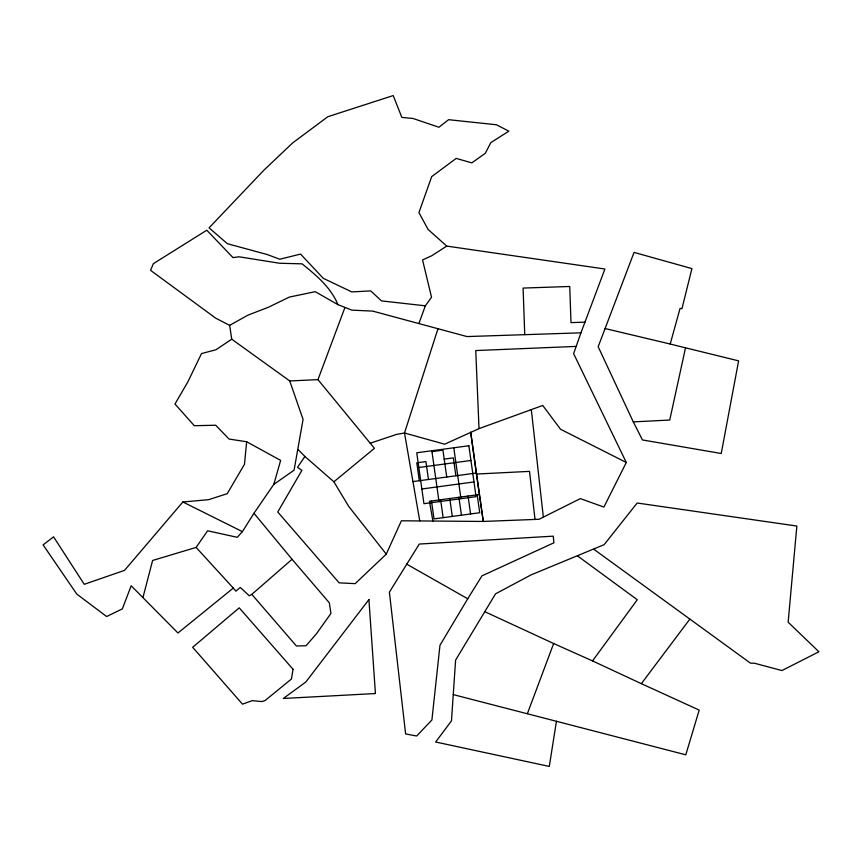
<?xml version="1.0" encoding="UTF-8"?>
<svg xmlns="http://www.w3.org/2000/svg" width="862" height="862" viewBox="0 0 862 862"><rect width="100%" height="100%" fill="white"/><g stroke="black" fill="none" stroke-linecap="round" stroke-linejoin="round"><path stroke-width="1.29" d="M453.272 694.61L556.432 721.289L549.299 766.426L435.655 742.01L451.483 720.837L455.599 660.098L495.553 593.832L531.014 574.911L604.143 544.665L637.158 503.009L796.854 526.046L788.148 622.213L818.9 651.769L781.942 670.55L754.401 663.223L750.468 663.158L593.864 549.288M246.661 441.753L244.485 464.284L227.223 493.678L208.55 499.701L182.863 501.975L124.537 570.375L84.25 584.307L53.563 536.832L43.1 544.881L76.783 594.08L106.619 616.524L122.372 608.852L131.175 585.761L177.949 632.999L233.3 588.078L235.876 591.149L240.293 587.475L249.29 595.771L251.823 594.371L292.067 559.298L253.967 513.278L273.804 484.358L280.656 460.405L246.661 441.753L229.055 439.049L215.726 425.235L194.295 425.709L174.986 404.03L187.797 381.974L201.514 353.571L215.953 349.757L231.738 339.197L229.637 325.351L215.683 318.153L150.559 270.323L153.371 263.664L206.783 230.219L232.966 257.576L239.097 256.801L279.536 263.244L302.088 263.847C316.279 275.344 330.782 287.251 337.936 304.642L351.868 310.137L372.729 311.107L467.01 336.568L580.945 332.829L604.908 269.009L446.753 246.101L428.123 229.497L418.921 212.612L431.7 176.613L456.213 158.403L471.837 162.886L485.338 153.274L490.78 142.65L508.828 131.164L496.469 124.764L448.585 119.689L438.909 127.242L413.049 118.482L401.843 117.394L393.212 95.574L327.786 116.736L292.606 142.963L263.74 170.353L209.057 227.87L227.385 243.709L267.134 254.505L279.784 259.246L300.558 254.085L323.218 278.286L351.793 291.927L370.714 290.893L381.489 300.903L425.343 305.816L431.539 297.25L422.552 259.936L431.7 255.766L446.753 246.101M273.804 484.358L294.093 470.146L303.068 419.417L289.74 380.95L231.738 339.197M670.205 344.024L685.516 347.817L669.742 420.042L633.29 421.895L598.174 346.718L634.055 252.404L691.927 268.599L681.961 308.682L680.075 308.37L670.205 344.024L604.952 328.519M143.017 597.301L152.617 560.472L196.105 547.424L207.602 530.787L237.255 537.317L242.405 531.628L253.967 513.278M580.945 332.829L573.629 353.657L626.297 462.495L603.906 507.061L580.352 498.613L539.009 519.28L483.28 521.445L401.38 520.788L386.273 554.137L355.166 583.649L339.132 582.852L277.758 511.996L301.872 470.383L297.53 467.312L304.879 456.451L298.22 449.652M437.971 328.724L404.504 432.993L419.74 520.831M419.029 323.153L425.343 305.816M304.879 456.451L333.906 481.793L374.42 448.337L317.959 379.625L344.875 307.68M527.415 713.585L553.652 643.526L485.231 611.891M467.732 598.778L439.976 645.261L431.905 719.986L416.669 735.997L405.614 733.95L389.387 592.162L419.288 544.051L553.232 536.164L553.9 542.801L481.955 575.859L467.732 598.778L406.67 564.125M553.652 643.526L592.528 660.917L637.287 599.747L577.443 555.839M592.528 660.917L641.339 683.663L689.88 619.088M229.637 325.351L247.836 315.201L268.556 307.195L289.363 297.078L315.233 291.679L337.936 304.642M626.297 462.495L560.526 429.244L542.758 405.452L479.013 428.629L444.663 444.199L404.504 432.993L396.466 434.437L370.261 443.208M431.97 451.645L442.939 450.158L446.731 477.02M444.199 459.112L453.347 457.873L455.869 475.792M418.835 467.495L470.943 460.459M412.941 481.589L476.438 473.012M421.863 488.991L473.981 481.944M479.477 494.508L429.459 501.264L432.875 520.96M476.427 474.046L483.28 521.445L470.674 432.077L476.427 474.046L529.527 471.374L534.968 519.032M289.74 380.95L317.959 379.625M575.945 346.416L475.759 350.565L479.013 428.629M584.953 322.151L571.01 322.625L569.728 286.486L523.094 288.07L524.753 334.671M685.516 347.817L738.615 360.866L721.235 453.509L642.449 439.943L633.29 421.895M556.432 721.289L685.796 754.821L699.19 710.094L641.339 683.663M182.863 501.975L242.405 531.628M196.105 547.424L233.3 588.078M251.823 594.371L296.42 646.004L306.053 645.746L316.537 633.656L330.922 613.453L329.327 602.818L292.067 559.298M386.273 554.137L348.657 506.317L333.906 481.793M477.192 494.81L479.714 512.728L434.006 518.902L431.474 500.994M468.044 496.049L470.577 513.957M453.789 447.787L460.965 498.699M458.907 497.288L461.429 515.196M449.759 498.516L452.291 516.435M440.622 499.755L443.143 517.663M431.84 450.751L439.027 501.662M428.446 479.498L425.914 461.579L416.777 462.819L419.298 480.727M531.315 409.655L543.383 517.372M293.037 669.289L291.464 678.987L265.022 700.591L261.757 701.571L252.221 700.644L242.502 704.168L192.679 647.287L239.227 607.839L293.037 669.289M368.914 599.575L305.816 682.025L283.339 698.468L375.423 693.544L368.914 599.575M468.874 445.751L416.755 452.787L423.942 503.699L476.05 496.652L468.874 445.751"/></g></svg>
